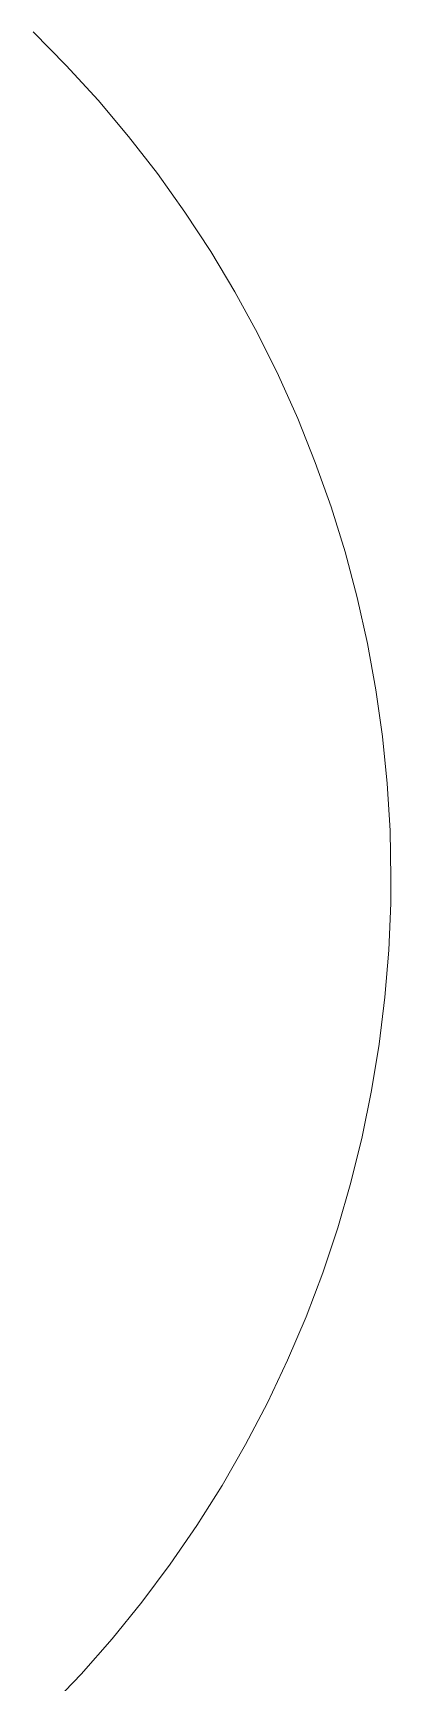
# Model space of a CAD drawing. Header units: millimetres. Extents: x 79795 to 317870, y -36033 to 97293.
# Drawn here: x 175456 to 175577, y 12033 to 12592 of the extents above; entities that cross this region are included whole.
import ezdxf

# ---------------------------------------------------------------- set-up
doc = ezdxf.new("R2010")
doc.units = ezdxf.units.MM
doc.header["$MEASUREMENT"] = 0
doc.layers.add('I-FURN', color=8, linetype='CONTINUOUS', lineweight=9)

msp = doc.modelspace()

# ---------------------------------------------------------------- linework, layer by layer
at = {"layer": 'I-FURN'}
for p, q in [((175467.03, 12581.14), (175455.78, 12592.52)), ((175477.82, 12569.33), (175467.03, 12581.14)), ((175488.12, 12557.09), (175477.82, 12569.33)), ((175497.93, 12544.45), (175488.12, 12557.09)), ((175507.23, 12531.43), (175497.93, 12544.45)), ((175516, 12518.05), (175507.23, 12531.43)), ((175524.22, 12504.33), (175516, 12518.05)), ((175531.89, 12490.29), (175524.22, 12504.33)), ((175538.99, 12475.95), (175531.89, 12490.29)), ((175545.52, 12461.34), (175538.99, 12475.95)), ((175551.45, 12446.48), (175545.52, 12461.34)), ((175556.79, 12431.4), (175551.45, 12446.48)), ((175561.52, 12416.12), (175556.79, 12431.4)), ((175565.63, 12400.66), (175561.52, 12416.12)), ((175569.12, 12385.04), (175565.63, 12400.66)), ((175571.98, 12369.3), (175569.12, 12385.04)), ((175574.22, 12353.46), (175571.98, 12369.3)), ((175575.81, 12337.54), (175574.22, 12353.46)), ((175576.77, 12321.57), (175575.81, 12337.54)), ((175577.09, 12305.57), (175576.77, 12321.57)), ((175577, 12296.94), (175577.09, 12305.57)), ((175576.33, 12280.95), (175577, 12296.94)), ((175575.03, 12265.01), (175576.33, 12280.95)), ((175573.09, 12249.13), (175575.03, 12265.01)), ((175570.52, 12233.34), (175573.09, 12249.13)), ((175567.31, 12217.66), (175570.52, 12233.34)), ((175563.49, 12202.13), (175567.31, 12217.66)), ((175559.04, 12186.76), (175563.49, 12202.13)), ((175553.98, 12171.58), (175559.04, 12186.76)), ((175548.32, 12156.61), (175553.98, 12171.58)), ((175542.07, 12141.89), (175548.32, 12156.61)), ((175535.23, 12127.42), (175542.07, 12141.89)), ((175527.82, 12113.24), (175535.23, 12127.42)), ((175519.85, 12099.37), (175527.82, 12113.24)), ((175511.33, 12085.83), (175519.85, 12099.37)), ((175502.27, 12072.64), (175511.33, 12085.83)), ((175492.7, 12059.82), (175502.27, 12072.64)), ((175482.62, 12047.4), (175492.7, 12059.82)), ((175472.05, 12035.39), (175482.62, 12047.4)), ((175461.01, 12023.81), (175472.05, 12035.39))]:
    msp.add_line(p, q, dxfattribs=at)

doc.saveas('drawing.dxf')
